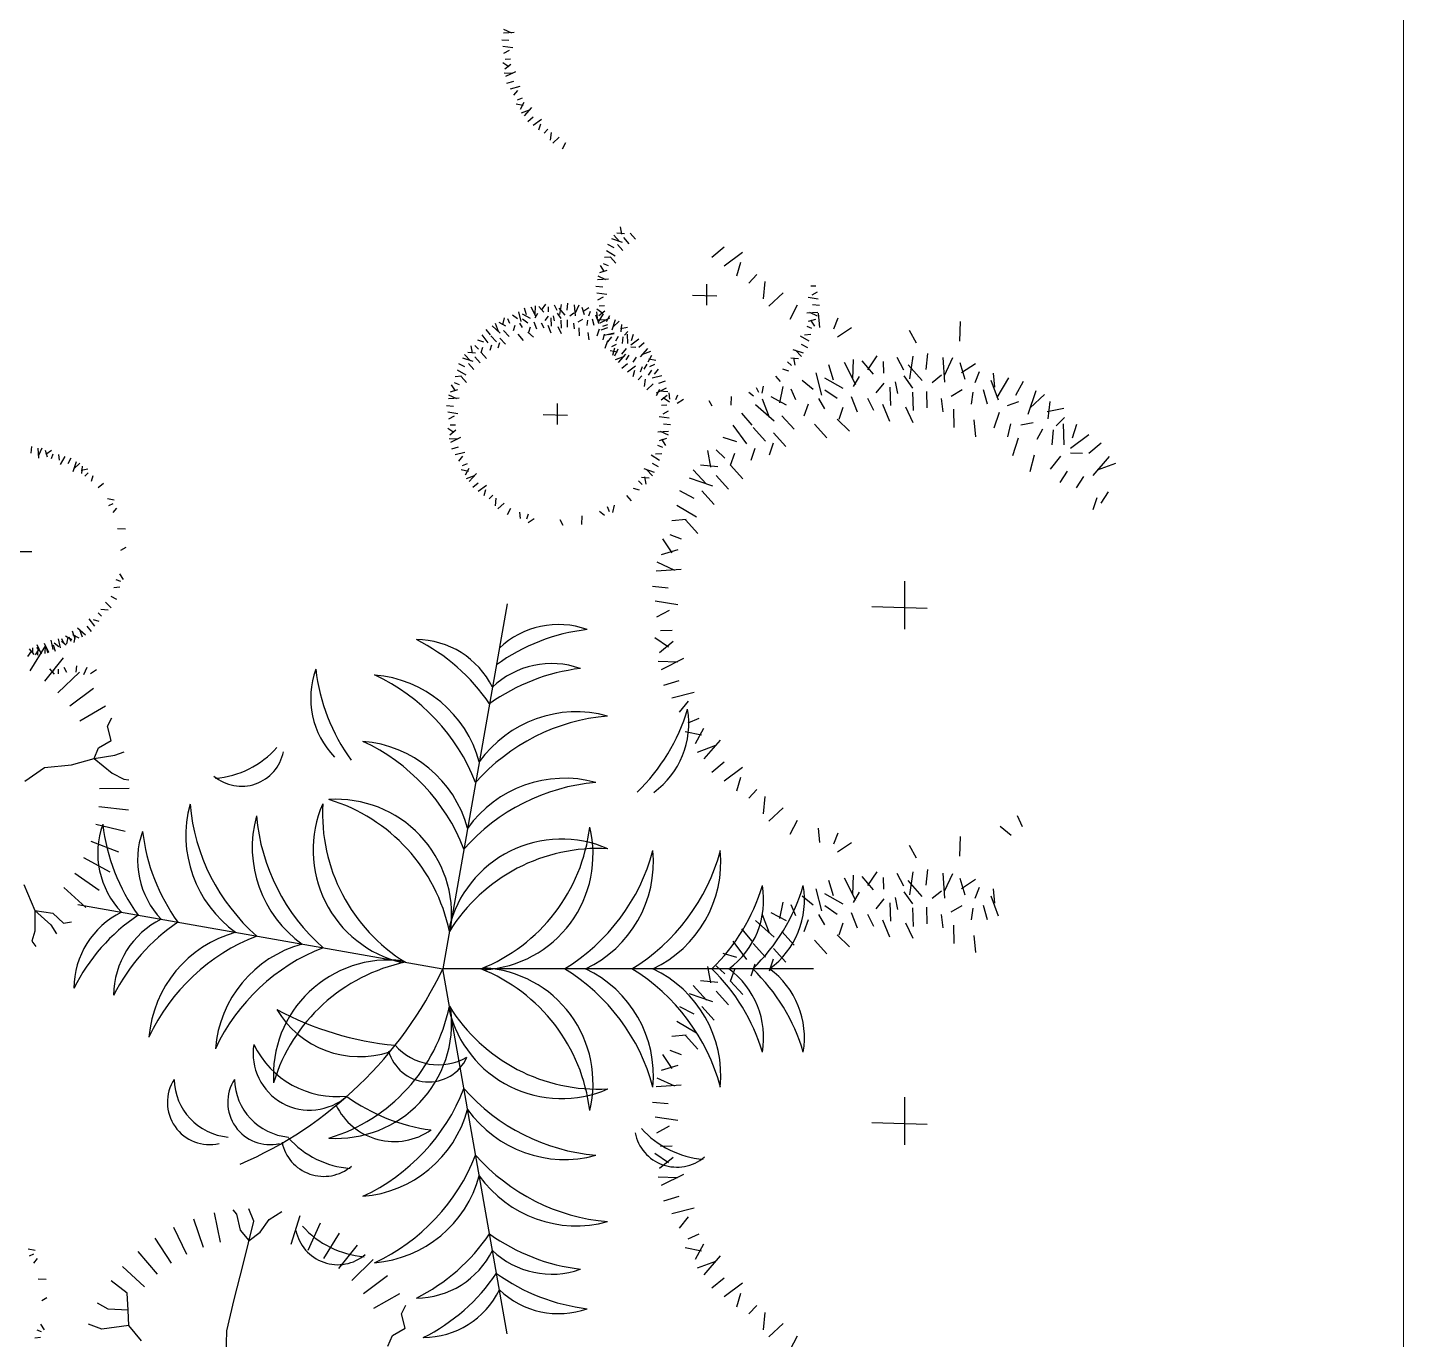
# Model space of a CAD drawing. Header units: millimetres. Extents: x 216896 to 446004, y 63591 to 243769.
# Drawn here: x 396167 to 398583, y 89499 to 91803 of the extents above; entities that cross this region are included whole.
import ezdxf

# ---------------------------------------------------------------- set-up
doc = ezdxf.new("R2010")
doc.units = ezdxf.units.MM
doc.layers.add('green', color=7, linetype='Continuous', true_color=0x45e718)
doc.layers.add('trees', color=7, linetype='Continuous', true_color=0x547000)
doc.layers.add('line pedestr', color=7, linetype='Continuous', lineweight=5, true_color=0x1c1c1c)

msp = doc.modelspace()

# ---------------------------------------------------------------- linework, layer by layer
at = {"layer": 'green'}
for p, q in [((397012, 91779.6), (396999.7, 91780.7)), ((397021.9, 91793.9), (397002.7, 91792.6)), ((397003.1, 91799.7), (397016.9, 91793.4)), ((397019.3, 91766.7), (397001.8, 91769.3)), ((397012.6, 91762.2), (397002.9, 91757)), ((397001.5, 91741.4), (397012.2, 91734.1)), ((397005.3, 91729.9), (397015.7, 91738.4)), ((397015, 91746.8), (397005.9, 91746.6)), ((397004.2, 91723.2), (397019.4, 91722.6)), ((397023.8, 91725), (397006.6, 91716.5)), ((397020.2, 91708), (397008.4, 91704.3)), ((397031.8, 91698.9), (397014.6, 91694.6)), ((397027.4, 91692.2), (397020.4, 91683.6)), ((397025.1, 91668.7), (397037.7, 91666.1)), ((397035.5, 91678.8), (397027.1, 91675.1)), ((397033, 91659.5), (397039.3, 91671.3)), ((397052, 91662.1), (397039.3, 91647.6)), ((397034.6, 91652.9), (397048.8, 91658.2)), ((397055.2, 91645), (397045.7, 91637.1)), ((397069.4, 91641), (397055.2, 91630.5)), ((397067.8, 91633.1), (397064.6, 91622.5)), ((397080.5, 91623.9), (397074.1, 91617.3)), ((397085.5, 91605), (397086.9, 91618.4)), ((397089.5, 91599.6), (397100.7, 91609.9)), ((397111.6, 91600.1), (397105.8, 91589.2)), ((397202, 91442), (397215.4, 91440.7)), ((397207.5, 91452.8), (397209.9, 91440.1)), ((397234.8, 91431), (397225.3, 91441.6)), ((397197.1, 91415.9), (397186.1, 91421.7)), ((397211.7, 91425.4), (397193.4, 91431.6)), ((397196.5, 91438), (397206.8, 91426.8)), ((397212.6, 91411.2), (397203.2, 91421.8)), ((397223.7, 91423.1), (397214.2, 91433.7)), ((397190.9, 91399.7), (397180, 91398.6)), ((397198.9, 91401.3), (397183.7, 91410.4)), ((397200, 91388.8), (397190.5, 91399.4)), ((397171.8, 91372.6), (397184.7, 91376.5)), ((397172.7, 91384.7), (397179.8, 91373.9)), ((397187.3, 91384.5), (397178.7, 91387.8)), ((397177.2, 91346.7), (397164.9, 91347.8)), ((397187.1, 91361), (397167.9, 91359.7)), ((397168.3, 91366.8), (397182.1, 91360.5)), ((397359.8, 91315), (397359.8, 91351.9)), ((397542.4, 91349), (397551.5, 91349.2)), ((397184.5, 91333.8), (397167, 91336.4)), ((397177.8, 91329.3), (397168.1, 91324.1)), ((397377.2, 91330.8), (397334.5, 91332.1)), ((397538.1, 91329), (397555.6, 91326.4)), ((397544.8, 91333.5), (397554.5, 91338.7)), ((397027.3, 91290.9), (397018.8, 91297.9)), ((397034, 91286.4), (397029.7, 91303.6)), ((397050.5, 91291.6), (397036.3, 91299.6)), ((397043.1, 91298.1), (397039.5, 91309.9)), ((397060.2, 91294.4), (397051.6, 91311.7)), ((397058.3, 91314), (397057.7, 91298.9)), ((397058.5, 91293), (397063.2, 91300.9)), ((397065, 91313), (397073.6, 91302.6)), ((397076.6, 91316.8), (397069.3, 91306.1)), ((397081.9, 91303.3), (397081.7, 91312.4)), ((397092.6, 91287.7), (397090.9, 91296.7)), ((397097.4, 91305.7), (397092.2, 91315.4)), ((397104.2, 91291.8), (397097.6, 91301.3)), ((397111.4, 91297.7), (397100.7, 91310)), ((397101.9, 91299), (397104.5, 91316.5)), ((397114.7, 91306.2), (397115.9, 91318.5)), ((397119.3, 91296.2), (397126.5, 91302)), ((397129.1, 91296.4), (397127.8, 91315.6)), ((397134.9, 91315.2), (397128.5, 91301.4)), ((397140.7, 91311.6), (397144.6, 91298.8)), ((397152.8, 91310.7), (397142, 91303.6)), ((397152.6, 91296.2), (397155.9, 91304.7)), ((397170.6, 91282.5), (397164.8, 91297.7)), ((397166.7, 91308.5), (397177.4, 91301.2)), ((397167.8, 91292.5), (397166.7, 91303.5)), ((397169.4, 91284.6), (397178.5, 91299.8)), ((397170.5, 91296.9), (397180.9, 91305.5)), ((397180.2, 91313.8), (397171.1, 91313.7)), ((397184, 91286.4), (397189.8, 91297.3)), ((397535.5, 91301.8), (397554.7, 91303.1)), ((397554.3, 91296), (397540.5, 91302.4)), ((397545.4, 91316.2), (397557.7, 91315)), ((396980.1, 91263.1), (396972.2, 91272.6)), ((396997.3, 91266.3), (396982.8, 91278.9)), ((396988, 91283.7), (396993.3, 91269.4)), ((396994.6, 91285.3), (397006.5, 91278.9)), ((397003.9, 91293.2), (397001.2, 91280.5)), ((397014, 91282.7), (397010.3, 91291.1)), ((397020.5, 91270.6), (397023.6, 91279.8)), ((397036.3, 91275.8), (397031.6, 91283.7)), ((397045.8, 91283.7), (397036.3, 91290.3)), ((397047.4, 91267.9), (397050.5, 91277.1)), ((397061.6, 91273.2), (397056.9, 91285.1)), ((397074.3, 91274.5), (397069.5, 91283.7)), ((397075.9, 91288.1), (397082.1, 91295.7)), ((397086.4, 91266.1), (397081.1, 91279.2)), ((397087.3, 91278.5), (397086.8, 91292.7)), ((397104.6, 91265.1), (397098.8, 91277)), ((397104.7, 91274.5), (397104.2, 91288.7)), ((397115.5, 91276.5), (397115.1, 91289.3)), ((397127.8, 91273.4), (397126.5, 91283.7)), ((397134.1, 91285.7), (397142.4, 91290.7)), ((397136.4, 91261.3), (397135.9, 91275.5)), ((397149.6, 91279.5), (397151, 91288.6)), ((397161.9, 91279.5), (397158.9, 91290.6)), ((397167.3, 91261.2), (397171.3, 91273.4)), ((397169.4, 91290.2), (397184.6, 91289.7)), ((397189, 91292.1), (397171.8, 91283.6)), ((397185.4, 91275.1), (397173.6, 91271.4)), ((397177.6, 91278.4), (397186.3, 91281.4)), ((397193.5, 91271.8), (397199.7, 91290)), ((397206.1, 91287), (397194.9, 91276.6)), ((397220.9, 91276), (397208.2, 91273.6)), ((397210, 91281.5), (397208.7, 91268.1)), ((397535.3, 91278.4), (397543.8, 91275)), ((397550.8, 91290.2), (397537.9, 91286.3)), ((397549.8, 91278.1), (397542.8, 91288.9)), ((396968.3, 91250.4), (396957.7, 91253.6)), ((396976.2, 91248.9), (396965.6, 91263.1)), ((396990.4, 91250.8), (396980.9, 91261.3)), ((396993.6, 91240.2), (396996.7, 91249.5)), ((397006.2, 91246.8), (396996.7, 91257.4)), ((397012.6, 91260), (397003.1, 91270.6)), ((397037.9, 91253.4), (397028.4, 91264)), ((397055.3, 91258.7), (397045.8, 91267.9)), ((397153.1, 91254.2), (397151.8, 91267.4)), ((397177.8, 91254.1), (397180.1, 91264.2)), ((397197, 91266), (397179.8, 91261.7)), ((397181.7, 91239.8), (397186.1, 91253.3)), ((397192.6, 91259.3), (397185.6, 91250.7)), ((397187.8, 91263.5), (397197.4, 91265.3)), ((397200.3, 91252.4), (397204.8, 91260.5)), ((397211.9, 91248.1), (397212.9, 91259.7)), ((397215.1, 91262.6), (397221.5, 91269.2)), ((397221.1, 91248), (397220.9, 91264.3)), ((397226.2, 91245.5), (397240.4, 91256)), ((397227.8, 91253.4), (397230.9, 91264)), ((397240.4, 91241.5), (397249.9, 91249.5)), ((397523.7, 91261.6), (397538.9, 91252.4)), ((397531.6, 91263.1), (397542.6, 91264.2)), ((396934.7, 91228.7), (396945, 91217.6)), ((396940.2, 91232.7), (396953.6, 91231.4)), ((396945.7, 91243.6), (396948.1, 91230.8)), ((396959, 91237.8), (396952.4, 91244.1)), ((396961.9, 91213.9), (396952.4, 91224.4)), ((396963.5, 91232.3), (396966.7, 91241.5)), ((396973, 91221.8), (396963.5, 91232.3)), ((396979.3, 91236.3), (396982.5, 91245.5)), ((397190.3, 91235.8), (397202.9, 91233.1)), ((397200.7, 91245.9), (397192.3, 91242.2)), ((397195, 91227.4), (397198.2, 91240.2)), ((397198.2, 91226.5), (397204.5, 91238.4)), ((397199.8, 91219.9), (397214, 91225.2)), ((397217.2, 91229.2), (397204.5, 91214.7)), ((397210.7, 91229.2), (397218.6, 91239.2)), ((397218.2, 91218.9), (397223.8, 91227.6)), ((397226.2, 91241.8), (397235.5, 91241.6)), ((397230.8, 91214.9), (397236.4, 91223.6)), ((397243.6, 91224.4), (397256.3, 91238.9)), ((397261, 91233.6), (397246.8, 91228.4)), ((397262.6, 91227), (397256.3, 91215.2)), ((397510.9, 91237.4), (397529.1, 91231.3)), ((397526.1, 91224.9), (397515.8, 91236)), ((397525.5, 91246.9), (397536.5, 91241.1)), ((396937.1, 91192), (396921.9, 91201.1)), ((396935.3, 91206.7), (396924.3, 91212.4)), ((396949.9, 91216.2), (396931.7, 91222.3)), ((396950.9, 91202), (396941.4, 91212.5)), ((397220.4, 91212), (397210.9, 91204.1)), ((397234.6, 91208.1), (397220.4, 91197.5)), ((397233, 91200.2), (397229.8, 91189.6)), ((397243.6, 91198), (397246.8, 91207.3)), ((397249.8, 91203), (397255.4, 91211.8)), ((397257.7, 91192.5), (397263.3, 91201.2)), ((397270.5, 91217.8), (397257.8, 91220.4)), ((397260.1, 91207.7), (397268.5, 91211.4)), ((397268.2, 91194.3), (397275.2, 91202.9)), ((397492.5, 91203.1), (397503.1, 91200)), ((397501.8, 91215.8), (397508.4, 91209.5)), ((397520.6, 91220.9), (397507.2, 91222.2)), ((397515.1, 91210), (397512.7, 91222.7)), ((396910.9, 91175.5), (396918, 91164.6)), ((396925.5, 91175.2), (396917, 91178.6)), ((396929.2, 91190.5), (396918.2, 91189.3)), ((396938.2, 91179.6), (396928.7, 91190.1)), ((397245.7, 91190.9), (397239.3, 91184.3)), ((397250.7, 91172.1), (397252.1, 91185.5)), ((397254.7, 91166.6), (397265.9, 91176.9)), ((397263.8, 91187.6), (397280.9, 91191.9)), ((397275.4, 91178.5), (397287.2, 91182.2)), ((397480.7, 91190.5), (397488.6, 91181)), ((396925.3, 91151.8), (396906.1, 91150.5)), ((396906.5, 91157.6), (396920.3, 91151.2)), ((396910, 91163.3), (396922.9, 91167.2)), ((397276.8, 91167.2), (397271, 91156.2)), ((397271.8, 91161.5), (397289, 91170)), ((397291.4, 91163.3), (397276.2, 91163.9)), ((397290.3, 91156.6), (397279.9, 91148.1)), ((397294.1, 91145.1), (397283.4, 91152.4)), ((397293, 91161.1), (397294.1, 91150.1)), ((397308.2, 91157.4), (397304.9, 91148.9)), ((397402.5, 91139.5), (397403, 91154.7)), ((397433.5, 91162.7), (397442, 91155.7)), ((397446.8, 91170.8), (397450.5, 91162.5)), ((397456.9, 91160.4), (397459.6, 91173.1)), ((396915.4, 91137.4), (396903.1, 91138.5)), ((396922.7, 91124.5), (396905.2, 91127.2)), ((397098, 91105.7), (397098, 91142.6)), ((397280.6, 91139.7), (397289.7, 91139.9)), ((397283, 91124.3), (397292.7, 91129.5)), ((397308, 91142.9), (397318.8, 91150)), ((397363.4, 91147.9), (397368.6, 91138.2)), ((396916, 91120.1), (396906.3, 91114.8)), ((396918.4, 91104.6), (396909.3, 91104.4)), ((397115.4, 91121.6), (397072.7, 91122.9)), ((397276.3, 91119.8), (397293.8, 91117.2)), ((397283.6, 91106.9), (397295.9, 91105.8)), ((396904.9, 91099.2), (396915.6, 91092)), ((396907.6, 91081), (396922.8, 91080.4)), ((396908.7, 91087.7), (396919.1, 91096.2)), ((396927.2, 91082.9), (396910, 91074.3)), ((397273.7, 91092.6), (397292.9, 91093.9)), ((397289, 91081), (397276.1, 91077.1)), ((397292.5, 91086.8), (397278.7, 91093.1)), ((397288.1, 91068.9), (397281, 91079.7)), ((396173.8, 91055.6), (396174.8, 91067.2)), ((396187.2, 91046.4), (396186, 91064.4)), ((396192.6, 91064), (396186.7, 91051.1)), ((396198.1, 91060.7), (396201.7, 91048.7)), ((396209.4, 91059.8), (396199.3, 91053.2)), ((396923.6, 91065.8), (396911.8, 91062.1)), ((396935.2, 91056.7), (396918.1, 91052.4)), ((397269.8, 91053.9), (397280.8, 91055)), ((397273.5, 91069.1), (397282, 91065.8)), ((396209.2, 91046.2), (396212.3, 91054.2)), ((396223.4, 91042.8), (396222.4, 91053.1)), ((396224.9, 91035.4), (396233.5, 91049.6)), ((396238.6, 91037.1), (396244, 91047.3)), ((396247.5, 91023.4), (396253.3, 91040.5)), ((396259.3, 91037.6), (396248.8, 91027.9)), ((396263, 91032.5), (396261.8, 91019.9)), ((396930.8, 91050), (396923.8, 91041.5)), ((396938.9, 91036.6), (396930.6, 91033)), ((397261.9, 91052.3), (397277.1, 91043.2)), ((397263.7, 91037.6), (397274.7, 91031.9)), ((396273.2, 91027.3), (396261.3, 91025.1)), ((396267.8, 91014.8), (396273.7, 91021)), ((396279.6, 91006.2), (396282.6, 91016.1)), ((396928.5, 91026.5), (396941.2, 91023.9)), ((396936.4, 91017.3), (396942.7, 91029.2)), ((396938, 91010.7), (396952.2, 91016)), ((396955.4, 91019.9), (396942.7, 91005.4)), ((397240, 91006.5), (397246.6, 91000.2)), ((397258.8, 91011.6), (397245.4, 91012.9)), ((397249.1, 91028.2), (397267.3, 91022)), ((397253.3, 91000.8), (397250.9, 91013.5)), ((397264.3, 91015.6), (397254, 91026.7)), ((396291.5, 90995.1), (396300.4, 91002.5)), ((396958.6, 91002.8), (396949.1, 90994.9)), ((396972.8, 90998.8), (396958.6, 90988.3)), ((396971.2, 90990.9), (396968.1, 90980.4)), ((397230.7, 90993.9), (397241.3, 90990.7)), ((396319.6, 90972.9), (396307.8, 90975.3)), ((396309.8, 90963.4), (396317.7, 90966.8)), ((396317.5, 90950.9), (396324, 90958.9)), ((396983.9, 90981.7), (396977.5, 90975.1)), ((396989, 90962.9), (396990.3, 90976.2)), ((396992.9, 90957.4), (397004.1, 90967.7)), ((397015, 90957.9), (397009.2, 90947)), ((397185, 90961.6), (397188.7, 90953.2)), ((397195.1, 90951.2), (397197.8, 90963.8)), ((397218.9, 90981.2), (397226.8, 90971.7)), ((397031.2, 90951.8), (397032.3, 90940.9)), ((397046.4, 90948.1), (397043.1, 90939.6)), ((397046.2, 90933.6), (397057, 90940.7)), ((397101.6, 90938.6), (397106.8, 90929)), ((397140.7, 90930.3), (397141.3, 90945.5)), ((397171.7, 90953.4), (397180.2, 90946.5)), ((396339.1, 90921.9), (396324.9, 90922.4)), ((396331.3, 90885.3), (396340.4, 90890.2)), ((396174.9, 90881.9), (396140.3, 90881.9)), ((396336, 90833.4), (396329.4, 90843.6)), ((396319, 90819.4), (396329.3, 90820.4)), ((396322.4, 90833.6), (396330.4, 90830.5)), ((396313.8, 90783.6), (396304.1, 90794)), ((396313.3, 90804.2), (396323.5, 90798.8)), ((397009.4, 90790.7), (396896.4, 90150)), ((396275, 90764.7), (396284.9, 90751.4)), ((396291, 90775.1), (396297.2, 90769.1)), ((396308.7, 90779.8), (396296.1, 90781)), ((396250.9, 90729.3), (396246, 90742.7)), ((396255.2, 90748.4), (396268.8, 90736.6)), ((396263.9, 90732.1), (396258.9, 90745.4)), ((396271.3, 90751.4), (396278.7, 90742.5)), ((396282.4, 90763.2), (396292.3, 90760.3)), ((396183.4, 90719.3), (396191.4, 90703.1)), ((396196.3, 90722), (396204.3, 90705.9)), ((396198.1, 90703.7), (396198.6, 90717.9)), ((396207.9, 90726.8), (396211.9, 90710.7)), ((396212.3, 90718.6), (396215.7, 90707.6)), ((396214.1, 90722.6), (396222.1, 90716)), ((396220.8, 90729.5), (396224.8, 90713.4)), ((396226.6, 90730.2), (396230.1, 90722.4)), ((396227.1, 90725.3), (396235.1, 90718.8)), ((396244.8, 90727.8), (396233.6, 90733.8)), ((396236.1, 90720.4), (396238.6, 90732.3)), ((396239.6, 90733), (396243, 90725.1)), ((396257.7, 90730.6), (396246.6, 90736.6)), ((396249.1, 90723.2), (396251.5, 90735.1)), ((396168, 90698.4), (396174.8, 90708.4)), ((396178.8, 90701.9), (396170.9, 90711.6)), ((396176, 90713.8), (396176.1, 90705.2)), ((396181, 90701.1), (396187.8, 90711.1)), ((396191.8, 90704.7), (396183.8, 90714.4)), ((396185.1, 90700.9), (396185.7, 90715.1)), ((396199.3, 90715.9), (396202.8, 90704.8)), ((396205.9, 90676.9), (396213.9, 90667.2)), ((396216.8, 90680.4), (396209.9, 90670.4)), ((396221.8, 90667.8), (396221.6, 90676.3)), ((396236.3, 90670.1), (396231.4, 90679.1)), ((396252.5, 90670.6), (396253.5, 90682.1)), ((396271.4, 90679), (396265.4, 90666)), ((396288.1, 90674.8), (396278, 90668.1)), ((396255.6, 90263), (396896.4, 90150)), ((397478.3, 90205.8), (397445.4, 90234.6)), ((397547, 90150), (396896.4, 90150)), ((397009.4, 89509.2), (396896.4, 90150)), ((396180.5, 89655.5), (396168.6, 89658)), ((396170.7, 89646), (396178.5, 89649.5)), ((396178.3, 89633.5), (396184.9, 89641.5)), ((396200, 89604.5), (396185.8, 89605)), ((396192.2, 89567.9), (396201.3, 89572.8)), ((396183.3, 89516.3), (396191.3, 89513.2)), ((396196.9, 89516.1), (396190.3, 89526.2)), ((396179.8, 89502), (396190.1, 89503.1))]:
    msp.add_line(p, q, dxfattribs=at)
for centre, radius, start, end in [((397188.8, 90409.9), 338, 96.6206, 125.9237), ((397099.4, 90604.2), 150.2, 70.3757, 133.71), ((396698.5, 90425.8), 338, 34.0763, 63.3793), ((396848.9, 90577.9), 150.2, 26.2899, 89.6243), ((396814.6, 90625.5), 150.2, 160.3757, 223.71), ((397008.9, 90714.9), 338, 186.6206, 215.9237), ((397176.8, 90341.5), 338, 96.6206, 125.9237), ((397087.3, 90535.8), 150.2, 70.3757, 133.71), ((396629.3, 90349.8), 348.7, 21.3712, 65.0365), ((396759.8, 90458.5), 208, 15.2489, 85.3937), ((397130.3, 90393.2), 208, 74.6063, 144.7511), ((397002.3, 90702.7), 338, 314.0763, 343.3793), ((397178.1, 90580.9), 150.2, 306.2899, 9.6243), ((397215.7, 90246.4), 348.7, 94.9634, 138.6288), ((396739.2, 90342), 208, 15.2489, 85.3937), ((396608.8, 90233.2), 348.7, 21.3712, 65.0365), ((396543, 90545.5), 74.9, 229.742, 348.7475), ((396483.8, 90646.9), 162.8, 274.618, 318.2106), ((397195.1, 90129.8), 348.7, 94.9634, 138.6288), ((397109.8, 90276.6), 208, 74.6063, 144.7511), ((396653.2, 90383.9), 208, 164.6063, 234.7511), ((396800, 90469.3), 348.7, 184.9634, 228.6288), ((396871.3, 90358.4), 202.8, 156.3654, 256.574), ((396991.9, 90422.6), 306.8, 176.8122, 238.3335), ((396709.1, 90244.8), 202.8, 353.4259, 93.6346), ((396607.5, 90153.5), 306.8, 11.6664, 73.1878), ((396440.7, 90353.2), 150.2, 160.3757, 223.71), ((396635, 90442.7), 338, 186.6206, 215.9237), ((396769.7, 90363.3), 208, 164.6063, 234.7511), ((396916.6, 90448.7), 348.7, 184.9634, 228.6288), ((396510.6, 90340.9), 150.2, 160.3757, 223.71), ((396704.9, 90430.3), 338, 186.6206, 215.9237), ((396849.7, 90435.1), 306.8, 291.6664, 353.1878), ((396957.3, 90350.9), 202.8, 273.4259, 13.6346), ((397104.8, 90175), 202.8, 66.3654, 166.574), ((397169, 90054.5), 306.8, 86.8122, 148.3335), ((396928.4, 90447.7), 348.7, 301.3712, 345.0365), ((397058.2, 90338.1), 208, 295.2489, 5.3937), ((397046.8, 90447.7), 348.7, 301.3712, 345.0365), ((397176.5, 90338.1), 208, 295.2489, 5.3937), ((397133.7, 90392.8), 338, 314.0763, 343.3793), ((397309.5, 90271), 150.2, 306.2899, 9.6243), ((397205.4, 90392.8), 338, 314.0763, 343.3793), ((397381.2, 90271), 150.2, 306.2899, 9.6243), ((396398.7, 90114.8), 150.2, 116.2899, 179.6243), ((396550.7, 89964.3), 338, 124.0763, 153.3793), ((396468.5, 90102.5), 150.2, 116.2899, 179.6243), ((396620.5, 89952), 338, 124.0763, 153.3793), ((396587.8, 90013.4), 208, 105.2489, 175.3937), ((396696.6, 89882.9), 348.7, 111.3712, 155.0365), ((396704.4, 89992.8), 208, 105.2489, 175.3937), ((396813.2, 89862.4), 348.7, 111.3712, 155.0365), ((396801.6, 89962.7), 202.8, 83.4259, 183.6346), ((396892.9, 89861.1), 306.8, 101.6664, 163.1878), ((396261.8, 90452.3), 702.9, 293.3415, 334.5228), ((396849.7, 89864.9), 306.8, 6.8122, 68.3335), ((396957.3, 89949.1), 202.8, 346.3654, 86.574), ((396928.4, 89852.3), 348.7, 14.9634, 58.6288), ((397058.2, 89961.9), 208, 354.6063, 64.7511), ((397046.8, 89852.3), 348.7, 14.9634, 58.6288), ((397176.5, 89961.9), 208, 354.6063, 64.7511), ((397133.7, 89907.1), 338, 16.6206, 45.9237), ((397309.5, 90028.9), 150.2, 350.3757, 53.71), ((397205.4, 89907.1), 338, 16.6206, 45.9237), ((397381.2, 90028.9), 150.2, 350.3757, 53.71), ((396750, 90164.3), 168.5, 210.6327, 288.5523), ((396864.2, 90563.1), 549.6, 241.8609, 264.5992), ((396607.5, 90146.4), 306.8, 286.8122, 348.3335), ((396709.1, 90055.2), 202.8, 266.3654, 6.574), ((397104.8, 90124.9), 202.8, 193.4259, 293.6346), ((397169, 90245.5), 306.8, 211.6664, 273.1878), ((396662.8, 90001.6), 99.6, 171.0237, 311.1256), ((396710.7, 90088.2), 162.6, 205.9029, 276.2463), ((396888.7, 90083), 101.5, 221.3306, 299.5602), ((396872, 90024.7), 73.2, 194.8721, 335.7742), ((396486.9, 89915.7), 74.2, 147.1467, 282.9422), ((396528.7, 89958.4), 104.2, 181.346, 264.8155), ((396592.9, 89915.7), 74.2, 147.1467, 282.9422), ((396634.7, 89958.4), 104.2, 181.346, 264.8155), ((396918.5, 90189.6), 325.3, 234.1058, 262.4241), ((396608.8, 90066.8), 348.7, 294.9634, 338.6288), ((397195.1, 90170.2), 348.7, 221.3712, 265.0365), ((396810.8, 89959.8), 113.1, 205.5966, 305.0134), ((396739.2, 89958), 208, 274.6063, 344.7511), ((397109.8, 90023.3), 208, 215.2489, 285.3937), ((396746.7, 89961.8), 162.8, 221.7893, 265.382), ((396687.5, 89860.5), 74.9, 191.2524, 310.258), ((396629.3, 89950.2), 348.7, 294.9634, 338.6288), ((397215.7, 90053.6), 348.7, 221.3712, 265.0365), ((396759.8, 89841.4), 208, 274.6063, 344.7511), ((397130.3, 89906.8), 208, 215.2489, 285.3937), ((396711.9, 89705.5), 74.9, 191.2524, 310.258), ((396771.1, 89806.9), 162.8, 221.7893, 265.382), ((396698.5, 89874.1), 338, 296.6206, 325.9237), ((397176.8, 89958.5), 338, 234.0763, 263.3793), ((396848.9, 89722.1), 150.2, 270.3757, 333.71), ((397087.3, 89764.1), 150.2, 226.2899, 289.6243), ((396710.7, 89804.8), 338, 296.6206, 325.9237), ((397189, 89889.1), 338, 234.0763, 263.3793), ((396861.2, 89652.8), 150.2, 270.3757, 333.71), ((397099.6, 89694.8), 150.2, 226.2899, 289.6243)]:
    msp.add_arc(centre, radius, start, end, dxfattribs=at)
at = {"layer": 'line pedestr'}
msp.add_line((398583.1, 76231.8), (398583.1, 89806.5), dxfattribs=at)
msp.add_lwpolyline([(398583.1, 76231.8), (398583.1, 149231.8)], dxfattribs=at)
at = {"layer": 'trees'}
for p, q in [((397390.4, 91416.8), (397368.8, 91398.8)), ((397422.7, 91407.8), (397390.4, 91383.8)), ((397419.1, 91389.8), (397411.9, 91365.8)), ((397447.9, 91368.8), (397433.5, 91353.9)), ((397459.4, 91326), (397462.4, 91356.5)), ((397468.5, 91313.6), (397493.8, 91337)), ((397518.6, 91314.9), (397505.5, 91290)), ((397555.5, 91301), (397558, 91276.1)), ((397590.1, 91292.6), (397582.5, 91273.2)), ((397589.6, 91259.6), (397614.1, 91275.7)), ((397804.2, 91252), (397805.5, 91286.5)), ((397715.4, 91271), (397727.3, 91249)), ((397658.6, 91226.1), (397642, 91201.9)), ((397716.1, 91185.7), (397722, 91225.5)), ((397745.3, 91202.2), (397747.8, 91230.2)), ((397777.9, 91179.8), (397775, 91223.4)), ((397582.6, 91183.7), (397574.2, 91210.5)), ((397621.3, 91175.4), (397601.9, 91214.6)), ((397617.1, 91220), (397615.8, 91185.5)), ((397632.3, 91217.6), (397651.7, 91193.9)), ((397670.7, 91195.5), (397670.3, 91216.2)), ((397705.9, 91201), (397694, 91223)), ((397737.7, 91182.7), (397713.4, 91210.7)), ((397791.1, 91222.6), (397776.7, 91191.2)), ((397804.2, 91214.5), (397813.1, 91185.3)), ((397831.8, 91212.4), (397807.2, 91196.3)), ((397546.7, 91167.4), (397527.3, 91183.2)), ((397561.9, 91157.2), (397552.1, 91196.3)), ((397599.4, 91169.1), (397567, 91187.1)), ((397617.4, 91172.1), (397628.2, 91190.1)), ((397657.1, 91161.1), (397671, 91178.3)), ((397695, 91160), (397691, 91180.6)), ((397721.4, 91169.5), (397706.3, 91191)), ((397755.6, 91179.4), (397771.9, 91192.6)), ((397831.2, 91179.4), (397838.8, 91198.8)), ((397872.3, 91148.3), (397859.1, 91182.9)), ((397865.8, 91171), (397863.3, 91195.9)), ((397869.4, 91153.1), (397890.1, 91187.6)), ((397902.7, 91157.1), (397915.8, 91182)), ((397457.3, 91151), (397469.3, 91118.6)), ((397472.3, 91154.6), (397499.3, 91140.2)), ((397493.3, 91172.5), (397487.3, 91143.8)), ((397516.3, 91148.8), (397507.9, 91167.9)), ((397567, 91133.1), (397556.3, 91151.1)), ((397588.6, 91151.1), (397567, 91166.1)), ((397624.6, 91127.1), (397613.8, 91154.1)), ((397653.4, 91130.1), (397642.6, 91151.1)), ((397683, 91139.2), (397681.8, 91171.4)), ((397722.5, 91130.2), (397721.4, 91162.4)), ((397747, 91134.7), (397746.1, 91163.7)), ((397775.1, 91127.7), (397772.1, 91151.1)), ((397789.2, 91155.5), (397808.2, 91166.9)), ((397824.4, 91141.5), (397827.7, 91162.2)), ((397852.5, 91141.4), (397845.6, 91166.8)), ((397924.3, 91123.9), (397938.3, 91165.4)), ((397952.8, 91158.4), (397927.5, 91135)), ((397478.3, 91111.4), (397445.4, 91140.2)), ((397531.1, 91121.1), (397538.3, 91142.1)), ((397592.2, 91115.1), (397599.4, 91136.1)), ((397681, 91110.9), (397668.9, 91140.8)), ((397722.2, 91108.7), (397709.1, 91135.8)), ((397794.4, 91100.2), (397793.3, 91132.4)), ((397864.7, 91100), (397873.7, 91127.6)), ((397888, 91139), (397907.9, 91145.9)), ((397986.5, 91133.5), (397957.6, 91128)), ((397961.9, 91146), (397958.9, 91115.5)), ((397430.4, 91071.9), (397406.4, 91104.2)), ((397439.4, 91104.2), (397421.4, 91125.8)), ((397513.1, 91097.2), (397491.5, 91121.1)), ((397570.6, 91082.2), (397549.1, 91106.2)), ((397610.2, 91094.2), (397588.6, 91115.1)), ((397832.4, 91084), (397829.4, 91113.9)), ((397888.6, 91083.8), (397893.8, 91106.8)), ((397911.4, 91105.1), (397933.1, 91109.3)), ((397973.4, 91103.2), (397987.8, 91118.1)), ((397987.1, 91069.9), (397986.4, 91106.9)), ((398002.2, 91082.2), (398009.4, 91106.2)), ((397412.4, 91075.5), (397388.4, 91082.6)), ((397462.8, 91076.2), (397441.2, 91100.2)), ((397498.7, 91067.2), (397477.1, 91091.2)), ((397897.4, 91051.3), (397907.4, 91082)), ((397939.7, 91079.9), (397949.9, 91098.2)), ((397966.1, 91070.2), (397968.3, 91096.4)), ((397998.6, 91064.2), (398030.9, 91088.2)), ((397361.1, 91059.8), (397366.6, 91030.9)), ((397391.4, 91046.7), (397376.4, 91061.1)), ((397401.6, 91034.2), (397408.8, 91055.2)), ((397437.6, 91043.2), (397444.8, 91064.2)), ((397470, 91052.2), (397477.1, 91073.2)), ((397998.6, 91055.8), (398019.6, 91055.4)), ((398030.9, 91055.2), (398052.5, 91073.2)), ((397348.6, 91035.1), (397379.1, 91032.2)), ((397423.2, 91010.3), (397401.6, 91034.2)), ((397927.6, 91023.1), (397935, 91052.2)), ((397963.3, 91027.1), (397981.3, 91049.9)), ((398038.1, 91016.3), (398066.9, 91049.2)), ((398077.7, 91037.2), (398045.3, 91025.3)), ((397370.7, 90997.6), (397329.2, 91011.5)), ((397336.2, 91026.1), (397359.6, 91000.8)), ((397398, 90992.3), (397376.5, 91016.3)), ((397980.3, 91003.7), (397993.1, 91023.5)), ((398009.1, 90994.7), (398021.8, 91014.5)), ((397337.4, 90976), (397312.6, 90989.1)), ((397372.9, 90965.3), (397351.3, 90989.3)), ((398052.2, 90967.7), (398065, 90987.5)), ((397341.5, 90942.7), (397307, 90963.4)), ((398038.1, 90956.3), (398045.3, 90977.3)), ((397323.5, 90939.1), (397298.6, 90936.6)), ((397344.1, 90914.4), (397322.5, 90938.4)), ((397315.2, 90904.5), (397295.8, 90912.1)), ((397280.1, 90877.5), (397309.3, 90886.4)), ((397282.2, 90905), (397298.3, 90880.5)), ((397272, 90864.3), (397303.4, 90849.9)), ((397314.8, 90851.2), (397271.2, 90848.2)), ((397292.3, 90818.6), (397264.4, 90821.1)), ((397707.3, 90746.6), (397707.3, 90830.5)), ((397308.9, 90789.3), (397269, 90795.3)), ((397293.6, 90779.2), (397271.6, 90767.3)), ((397746.9, 90782.5), (397649.8, 90785.5)), ((397299.1, 90744), (397278.4, 90743.6)), ((396198.6, 90717.6), (396171, 90673)), ((397268.4, 90731.8), (397292.7, 90715.3)), ((397277, 90705.6), (397300.6, 90725)), ((396229.9, 90696.2), (396196.9, 90655.3)), ((397319.2, 90694.6), (397280, 90675.2)), ((396258.2, 90671), (396220.5, 90634.6)), ((397274.6, 90690.4), (397309.1, 90689)), ((397310.9, 90655.9), (397284.1, 90647.5)), ((396283.2, 90642.4), (396241.2, 90611.1)), ((397337.4, 90635.2), (397298.3, 90625.4)), ((397327.2, 90619.9), (397311.4, 90600.5)), ((396304.4, 90611), (396258.8, 90585.1)), ((396307.7, 90575.9), (396315.2, 90590.9)), ((396314, 90550.7), (396307.7, 90575.9)), ((397345.7, 90589.5), (397326.7, 90581.2)), ((397340, 90545.6), (397354.4, 90572.6)), ((396291.9, 90538), (396314, 90550.7)), ((397322, 90566.6), (397350.8, 90560.6)), ((397383.2, 90551.6), (397354.4, 90518.6)), ((396284, 90519.1), (396291.9, 90538)), ((396284, 90519.1), (396320.3, 90525.4)), ((396320.3, 90525.4), (396337.1, 90530.8)), ((397343.6, 90530.6), (397376, 90542.6)), ((396162.4, 90479.6), (396197.1, 90503.3)), ((396197.1, 90503.3), (396244.5, 90508)), ((396244.5, 90508), (396284, 90519.1)), ((396284, 90519.1), (396315.6, 90493.8)), ((397390.4, 90512.6), (397368.8, 90494.7)), ((397422.7, 90503.6), (397390.4, 90479.7)), ((396315.6, 90493.8), (396336.1, 90482.8)), ((396336.1, 90482.8), (396345, 90482.1)), ((397419.1, 90485.7), (397411.9, 90461.7)), ((396345.8, 90466.5), (396293.4, 90465.8)), ((397447.9, 90464.7), (397433.5, 90449.7)), ((397459.4, 90421.9), (397462.4, 90452.3)), ((396344.5, 90428.5), (396292.4, 90434.4)), ((397468.5, 90409.4), (397493.8, 90432.9)), ((396338.4, 90391.1), (396287.4, 90403.5)), ((397518.6, 90410.7), (397505.5, 90385.9)), ((397905, 90419), (397913.4, 90400)), ((397555.5, 90396.8), (397558, 90371.9)), ((397590.1, 90388.4), (397582.5, 90369.1)), ((397804.2, 90347.9), (397805.5, 90382.4)), ((397874.7, 90400.5), (397894, 90384.6)), ((396327.7, 90354.7), (396278.7, 90373.4)), ((397589.6, 90355.4), (397614.1, 90371.5)), ((397715.4, 90366.9), (397727.3, 90344.9)), ((396312.5, 90319.9), (396266.2, 90344.6)), ((396293, 90287.3), (396250.2, 90317.6)), ((397621.3, 90269.8), (397601.9, 90309)), ((397617.1, 90314.4), (397615.8, 90279.9)), ((397632.3, 90312), (397651.7, 90288.4)), ((397658.6, 90320.5), (397642, 90296.3)), ((397670.7, 90289.9), (397670.3, 90310.6)), ((397705.9, 90295.4), (397694, 90317.4)), ((397716.1, 90280.1), (397722, 90320)), ((397745.3, 90296.6), (397747.8, 90324.6)), ((397777.9, 90274.2), (397775, 90317.8)), ((397791.1, 90317), (397776.7, 90285.6)), ((397804.2, 90308.9), (397813.1, 90279.7)), ((397831.8, 90306.8), (397807.2, 90290.7)), ((396160.8, 90298.1), (396179.8, 90252.3)), ((396269.7, 90257.4), (396231, 90292.8)), ((397561.9, 90251.6), (397552.1, 90290.7)), ((397599.4, 90263.5), (397567, 90281.5)), ((397582.6, 90278.1), (397574.2, 90304.9)), ((397617.4, 90266.5), (397628.2, 90284.5)), ((397721.4, 90263.9), (397706.3, 90285.4)), ((397737.7, 90277.2), (397713.4, 90305.1)), ((397755.6, 90273.8), (397771.9, 90287)), ((397831.2, 90273.8), (397838.8, 90293.2)), ((397865.8, 90265.4), (397863.3, 90290.3)), ((397493.3, 90266.9), (397487.3, 90238.2)), ((397516.3, 90243.3), (397507.9, 90262.3)), ((397546.7, 90261.8), (397527.3, 90277.6)), ((397588.6, 90245.5), (397567, 90260.5)), ((397657.1, 90255.5), (397671, 90272.7)), ((397683, 90233.6), (397681.8, 90265.8)), ((397695, 90254.4), (397691, 90275)), ((397747, 90229.1), (397746.1, 90258.2)), ((397789.2, 90249.9), (397808.2, 90261.3)), ((397852.5, 90235.8), (397845.6, 90261.2)), ((397872.3, 90242.7), (397859.1, 90277.3)), ((396179.8, 90252.3), (396208.2, 90227.1)), ((396179.8, 90252.3), (396179.8, 90216)), ((396179.8, 90252.3), (396211.4, 90247.6)), ((396211.4, 90247.6), (396230.3, 90230.2)), ((397457.3, 90245.4), (397469.3, 90213)), ((397472.3, 90249), (397499.3, 90234.6)), ((397531.1, 90215.5), (397538.3, 90236.5)), ((397567, 90227.5), (397556.3, 90245.5)), ((397624.6, 90221.5), (397613.8, 90248.5)), ((397653.4, 90224.5), (397642.6, 90245.5)), ((397681, 90205.3), (397668.9, 90235.2)), ((397722.5, 90224.6), (397721.4, 90256.8)), ((397775.1, 90222.1), (397772.1, 90245.5)), ((397824.4, 90235.9), (397827.7, 90256.7)), ((396179.8, 90216), (396175, 90198.7)), ((396208.2, 90227.1), (396218.3, 90211.4)), ((396230.3, 90230.2), (396244.6, 90232.4)), ((397439.4, 90198.6), (397421.4, 90220.2)), ((397513.1, 90191.6), (397491.5, 90215.5)), ((397610.2, 90188.6), (397588.6, 90209.6)), ((397592.2, 90209.6), (397599.4, 90230.5)), ((397722.2, 90203.1), (397709.1, 90230.2)), ((397794.4, 90194.6), (397793.3, 90226.8)), ((396175, 90198.7), (396181.6, 90189.2)), ((397430.4, 90166.3), (397406.4, 90198.6)), ((397462.8, 90170.6), (397441.2, 90194.6)), ((397498.7, 90161.6), (397477.1, 90185.6)), ((397570.6, 90176.6), (397549.1, 90200.6)), ((397832.4, 90178.4), (397829.4, 90208.3)), ((397412.4, 90169.9), (397388.4, 90177)), ((397470, 90146.6), (397477.1, 90167.6)), ((397361.1, 90154.2), (397366.6, 90125.3)), ((397391.4, 90141.1), (397376.4, 90155.5)), ((397401.6, 90128.6), (397408.8, 90149.6)), ((397437.6, 90137.6), (397444.8, 90158.6)), ((397336.2, 90120.5), (397359.6, 90095.2)), ((397348.6, 90129.6), (397379.1, 90126.6)), ((397423.2, 90104.7), (397401.6, 90128.6)), ((397370.7, 90092), (397329.2, 90105.9)), ((397398, 90086.7), (397376.5, 90110.7)), ((397337.4, 90070.4), (397312.6, 90083.5)), ((397372.9, 90059.7), (397351.3, 90083.7)), ((397341.5, 90037.1), (397307, 90057.8)), ((397323.5, 90033.5), (397298.6, 90031)), ((397344.1, 90008.8), (397322.5, 90032.8)), ((397282.2, 89999.4), (397298.3, 89974.9)), ((397315.2, 89998.9), (397295.8, 90006.5)), ((397280.1, 89971.9), (397309.3, 89980.8)), ((397314.8, 89945.6), (397271.2, 89942.6)), ((397272, 89958.8), (397303.4, 89944.3)), ((397707.3, 89841), (397707.3, 89924.9)), ((397292.3, 89913), (397264.4, 89915.5)), ((397308.9, 89883.7), (397269, 89889.7)), ((397293.6, 89873.6), (397271.6, 89861.7)), ((397746.9, 89876.9), (397649.8, 89879.9)), ((397268.4, 89826.2), (397292.7, 89809.7)), ((397299.1, 89838.4), (397278.4, 89838)), ((397277, 89800), (397300.6, 89819.4)), ((397274.6, 89784.8), (397309.1, 89783.5)), ((397319.2, 89789), (397280, 89769.6)), ((397310.9, 89750.3), (397284.1, 89741.9)), ((396534.8, 89719.5), (396528, 89727)), ((396564.8, 89706.9), (396555.9, 89728.7)), ((397337.4, 89729.6), (397298.3, 89719.8)), ((396458.5, 89711.2), (396475.4, 89661.5)), ((396495, 89721.7), (396505.5, 89670.3)), ((396541.1, 89691.1), (396534.8, 89719.5)), ((396545.8, 89631.1), (396564.8, 89706.9)), ((396575.8, 89687.9), (396591.6, 89710)), ((396591.6, 89710), (396613.5, 89723.9)), ((396645.2, 89716.4), (396629.7, 89666.3)), ((396680.9, 89703.4), (396659.2, 89655.6)), ((397327.2, 89714.3), (397311.4, 89694.9)), ((396423.6, 89696.3), (396446.6, 89649.1)), ((396556.3, 89673.1), (396541.1, 89691.1)), ((396556.3, 89673.1), (396575.8, 89687.9)), ((396714.6, 89686), (396687.1, 89641.4)), ((397345.7, 89684), (397326.7, 89675.6)), ((396360.8, 89653.9), (396394.8, 89613.9)), ((396390.9, 89677.1), (396419.6, 89633.1)), ((396745.9, 89664.6), (396713, 89623.7)), ((397322, 89661), (397350.8, 89655)), ((397340, 89640), (397354.4, 89667)), ((396530, 89569.6), (396545.8, 89631.1)), ((396774.3, 89639.4), (396736.5, 89603)), ((397343.6, 89625), (397376, 89637)), ((397383.2, 89646), (397354.4, 89613)), ((396333.9, 89627.2), (396372.6, 89591.8)), ((396799.3, 89610.8), (396757.3, 89579.4)), ((397390.4, 89607), (397368.8, 89589.1)), ((396342.1, 89580.6), (396313.9, 89602.1)), ((396343.7, 89550.6), (396342.1, 89580.6)), ((397422.7, 89598.1), (397390.4, 89574.1)), ((396308.9, 89552.2), (396290.1, 89562.8)), ((396517.4, 89514.3), (396530, 89569.6)), ((396820.5, 89579.3), (396774.9, 89553.5)), ((396823.8, 89544.3), (396831.3, 89559.3)), ((397419.1, 89580.1), (397411.9, 89556.1)), ((397447.9, 89559.1), (397433.5, 89544.1)), ((396343.7, 89550.6), (396308.9, 89552.2)), ((396345.3, 89523.8), (396343.7, 89550.6)), ((396830.1, 89519), (396823.8, 89544.3)), ((397459.4, 89516.3), (397462.4, 89546.7)), ((396297.9, 89517.5), (396274.4, 89525.9)), ((396345.3, 89523.8), (396297.9, 89517.5)), ((396367.4, 89496.9), (396345.3, 89523.8)), ((396515.8, 89470.1), (396517.4, 89514.3)), ((396808, 89506.4), (396830.1, 89519)), ((397468.5, 89503.8), (397493.8, 89527.3)), ((396800.1, 89487.5), (396808, 89506.4)), ((397518.6, 89505.1), (397505.5, 89480.3))]:
    msp.add_line(p, q, dxfattribs=at)
for centre, radius, start, end in [((397307.3, 89876.8), 74.9, 191.2524, 310.258), ((397366.5, 89978.1), 162.8, 221.7893, 265.382)]:
    msp.add_arc(centre, radius, start, end, dxfattribs=at)

doc.saveas('drawing.dxf')
